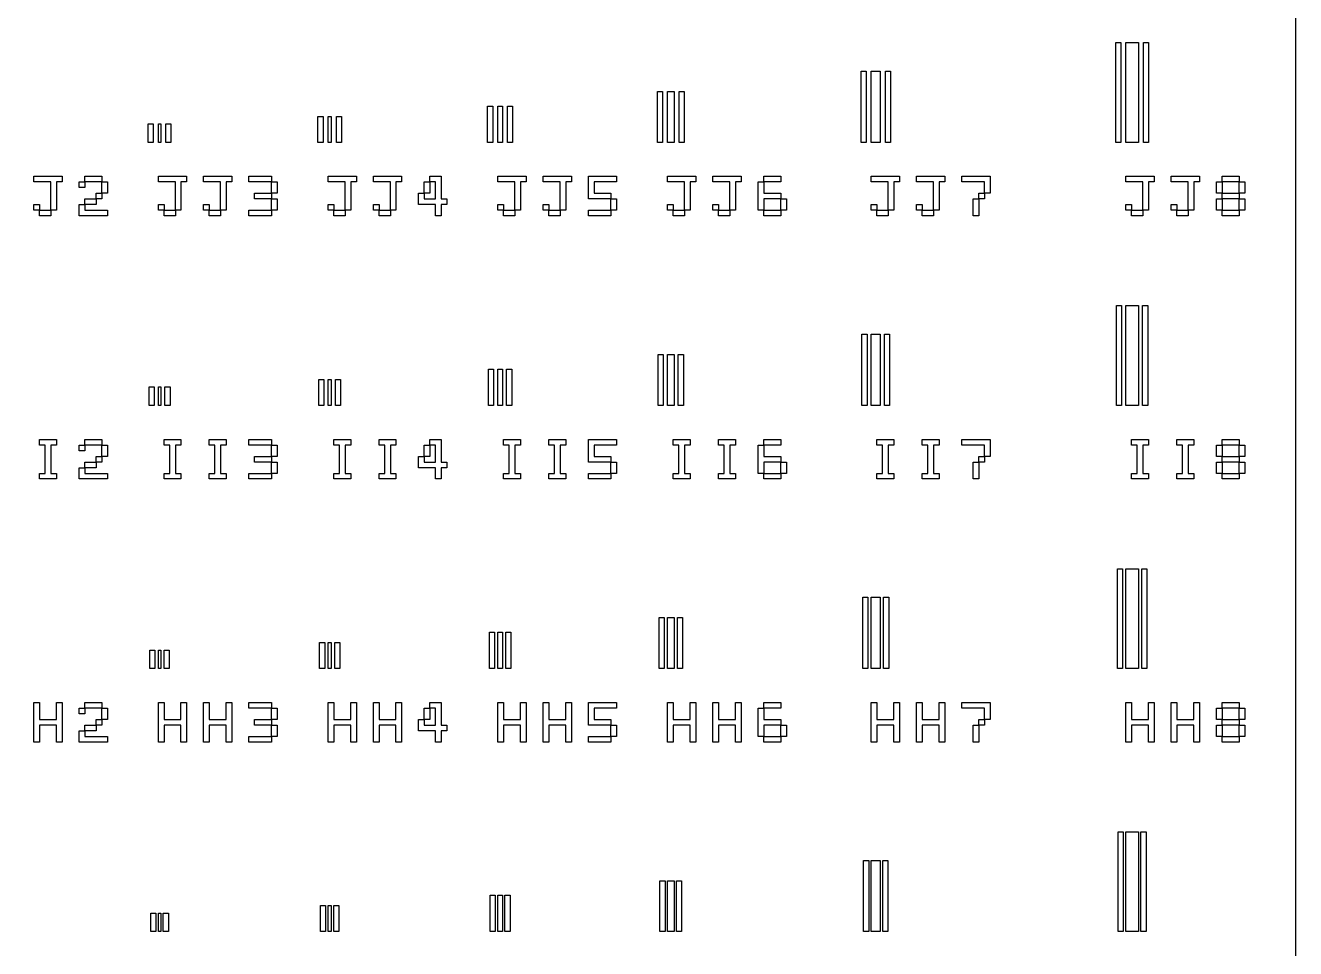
# Model space of a CAD drawing. Extents: x 0 to 3000, y 0 to 2000.
# Drawn here: x 2252 to 3000, y 990 to 1534 of the extents above; entities that cross this region are included whole.
import ezdxf

# ---------------------------------------------------------------- set-up
doc = ezdxf.new("R2010")
doc.units = 0
doc.layers.add('L0D0', color=2, linetype='CONTINUOUS')
doc.layers.add('L1D0', color=1, linetype='CONTINUOUS')

msp = doc.modelspace()

# ---------------------------------------------------------------- linework, layer by layer
at = {"layer": 'L0D0'}
msp.add_lwpolyline([(0, 0), (0, 2000), (3000, 2000), (3000, 0)], close=True, dxfattribs=at)
at = {"layer": 'L1D0'}
for points in [[(2894, 1465), (2894, 1523.8), (2897, 1523.8), (2897, 1465)], [(2900, 1465), (2900, 1523.8), (2907.4, 1523.8), (2907.4, 1465)], [(2910.4, 1465), (2910.4, 1523.8), (2913.4, 1523.8), (2913.4, 1465)], [(2744, 1465), (2744, 1507), (2747, 1507), (2747, 1465)], [(2750, 1465), (2750, 1507), (2755.3, 1507), (2755.3, 1465)], [(2758.3, 1465), (2758.3, 1507), (2761.3, 1507), (2761.3, 1465)], [(2624, 1465), (2624, 1495), (2627, 1495), (2627, 1465)], [(2630, 1465), (2630, 1495), (2633.8, 1495), (2633.8, 1465)], [(2636.8, 1465), (2636.8, 1495), (2639.8, 1495), (2639.8, 1465)], [(2524, 1465), (2524, 1486.4), (2527, 1486.4), (2527, 1465)], [(2530, 1465), (2530, 1486.4), (2532.7, 1486.4), (2532.7, 1465)], [(2535.7, 1465), (2535.7, 1486.4), (2538.7, 1486.4), (2538.7, 1465)], [(2324, 1465), (2324, 1475.9), (2327, 1475.9), (2327, 1465)], [(2330, 1465), (2330, 1475.9), (2331.4, 1475.9), (2331.4, 1465)], [(2334.4, 1465), (2334.4, 1475.9), (2337.4, 1475.9), (2337.4, 1465)], [(2424, 1465), (2424, 1480.3), (2427, 1480.3), (2427, 1465)], [(2430, 1465), (2430, 1480.3), (2431.9, 1480.3), (2431.9, 1465)], [(2434.9, 1465), (2434.9, 1480.3), (2437.9, 1480.3), (2437.9, 1465)], [(2266.667, 1425), (2266.667, 1428.333), (2266.667, 1431.667), (2266.667, 1435), (2266.667, 1438.333), (2266.667, 1441.667), (2263.333, 1441.667), (2260, 1441.667), (2256.667, 1441.667), (2256.667, 1445), (2260, 1445), (2263.333, 1445), (2266.667, 1445), (2270, 1445), (2273.333, 1445), (2273.333, 1441.667), (2270, 1441.667), (2270, 1438.333), (2270, 1435), (2270, 1431.667), (2270, 1428.333), (2270, 1425)], [(2286.667, 1441.667), (2286.667, 1445), (2290, 1445), (2293.333, 1445), (2296.667, 1445), (2296.667, 1441.667), (2293.333, 1441.667), (2290, 1441.667)], [(2340, 1425), (2340, 1428.333), (2340, 1431.667), (2340, 1435), (2340, 1438.333), (2340, 1441.667), (2336.667, 1441.667), (2333.333, 1441.667), (2330, 1441.667), (2330, 1445), (2333.333, 1445), (2336.667, 1445), (2340, 1445), (2343.333, 1445), (2346.667, 1445), (2346.667, 1441.667), (2343.333, 1441.667), (2343.333, 1438.333), (2343.333, 1435), (2343.333, 1431.667), (2343.333, 1428.333), (2343.333, 1425)], [(2366.667, 1425), (2366.667, 1428.333), (2366.667, 1431.667), (2366.667, 1435), (2366.667, 1438.333), (2366.667, 1441.667), (2363.333, 1441.667), (2360, 1441.667), (2356.667, 1441.667), (2356.667, 1445), (2360, 1445), (2363.333, 1445), (2366.667, 1445), (2370, 1445), (2373.333, 1445), (2373.333, 1441.667), (2370, 1441.667), (2370, 1438.333), (2370, 1435), (2370, 1431.667), (2370, 1428.333), (2370, 1425)], [(2383.333, 1441.667), (2383.333, 1445), (2386.667, 1445), (2390, 1445), (2393.333, 1445), (2396.667, 1445), (2396.667, 1441.667), (2393.333, 1441.667), (2390, 1441.667), (2386.667, 1441.667)], [(2440, 1425), (2440, 1428.333), (2440, 1431.667), (2440, 1435), (2440, 1438.333), (2440, 1441.667), (2436.667, 1441.667), (2433.333, 1441.667), (2430, 1441.667), (2430, 1445), (2433.333, 1445), (2436.667, 1445), (2440, 1445), (2443.333, 1445), (2446.667, 1445), (2446.667, 1441.667), (2443.333, 1441.667), (2443.333, 1438.333), (2443.333, 1435), (2443.333, 1431.667), (2443.333, 1428.333), (2443.333, 1425)], [(2466.667, 1425), (2466.667, 1428.333), (2466.667, 1431.667), (2466.667, 1435), (2466.667, 1438.333), (2466.667, 1441.667), (2463.333, 1441.667), (2460, 1441.667), (2456.667, 1441.667), (2456.667, 1445), (2460, 1445), (2463.333, 1445), (2466.667, 1445), (2470, 1445), (2473.333, 1445), (2473.333, 1441.667), (2470, 1441.667), (2470, 1438.333), (2470, 1435), (2470, 1431.667), (2470, 1428.333), (2470, 1425)], [(2493.333, 1421.667), (2493.333, 1425), (2493.333, 1428.333), (2490, 1428.333), (2486.667, 1428.333), (2483.333, 1428.333), (2483.333, 1431.667), (2483.333, 1435), (2486.667, 1435), (2486.667, 1431.667), (2490, 1431.667), (2493.333, 1431.667), (2493.333, 1435), (2493.333, 1438.333), (2493.333, 1441.667), (2490, 1441.667), (2490, 1445), (2493.333, 1445), (2496.667, 1445), (2496.667, 1441.667), (2496.667, 1438.333), (2496.667, 1435), (2496.667, 1431.667), (2500, 1431.667), (2500, 1428.333), (2496.667, 1428.333), (2496.667, 1425), (2496.667, 1421.667)], [(2540, 1425), (2540, 1428.333), (2540, 1431.667), (2540, 1435), (2540, 1438.333), (2540, 1441.667), (2536.667, 1441.667), (2533.333, 1441.667), (2530, 1441.667), (2530, 1445), (2533.333, 1445), (2536.667, 1445), (2540, 1445), (2543.333, 1445), (2546.667, 1445), (2546.667, 1441.667), (2543.333, 1441.667), (2543.333, 1438.333), (2543.333, 1435), (2543.333, 1431.667), (2543.333, 1428.333), (2543.333, 1425)], [(2566.667, 1425), (2566.667, 1428.333), (2566.667, 1431.667), (2566.667, 1435), (2566.667, 1438.333), (2566.667, 1441.667), (2563.333, 1441.667), (2560, 1441.667), (2556.667, 1441.667), (2556.667, 1445), (2560, 1445), (2563.333, 1445), (2566.667, 1445), (2570, 1445), (2573.333, 1445), (2573.333, 1441.667), (2570, 1441.667), (2570, 1438.333), (2570, 1435), (2570, 1431.667), (2570, 1428.333), (2570, 1425)], [(2583.333, 1431.667), (2583.333, 1435), (2583.333, 1438.333), (2583.333, 1441.667), (2583.333, 1445), (2586.667, 1445), (2590, 1445), (2593.333, 1445), (2596.667, 1445), (2600, 1445), (2600, 1441.667), (2596.667, 1441.667), (2593.333, 1441.667), (2590, 1441.667), (2586.667, 1441.667), (2586.667, 1438.333), (2586.667, 1435), (2590, 1435), (2593.333, 1435), (2596.667, 1435), (2596.667, 1431.667), (2593.333, 1431.667), (2590, 1431.667), (2586.667, 1431.667)], [(2640, 1425), (2640, 1428.333), (2640, 1431.667), (2640, 1435), (2640, 1438.333), (2640, 1441.667), (2636.667, 1441.667), (2633.333, 1441.667), (2630, 1441.667), (2630, 1445), (2633.333, 1445), (2636.667, 1445), (2640, 1445), (2643.333, 1445), (2646.667, 1445), (2646.667, 1441.667), (2643.333, 1441.667), (2643.333, 1438.333), (2643.333, 1435), (2643.333, 1431.667), (2643.333, 1428.333), (2643.333, 1425)], [(2666.667, 1425), (2666.667, 1428.333), (2666.667, 1431.667), (2666.667, 1435), (2666.667, 1438.333), (2666.667, 1441.667), (2663.333, 1441.667), (2660, 1441.667), (2656.667, 1441.667), (2656.667, 1445), (2660, 1445), (2663.333, 1445), (2666.667, 1445), (2670, 1445), (2673.333, 1445), (2673.333, 1441.667), (2670, 1441.667), (2670, 1438.333), (2670, 1435), (2670, 1431.667), (2670, 1428.333), (2670, 1425)], [(2686.667, 1441.667), (2686.667, 1445), (2690, 1445), (2693.333, 1445), (2696.667, 1445), (2696.667, 1441.667), (2693.333, 1441.667), (2690, 1441.667)], [(2760, 1425), (2760, 1428.333), (2760, 1431.667), (2760, 1435), (2760, 1438.333), (2760, 1441.667), (2756.667, 1441.667), (2753.333, 1441.667), (2750, 1441.667), (2750, 1445), (2753.333, 1445), (2756.667, 1445), (2760, 1445), (2763.333, 1445), (2766.667, 1445), (2766.667, 1441.667), (2763.333, 1441.667), (2763.333, 1438.333), (2763.333, 1435), (2763.333, 1431.667), (2763.333, 1428.333), (2763.333, 1425)], [(2786.667, 1425), (2786.667, 1428.333), (2786.667, 1431.667), (2786.667, 1435), (2786.667, 1438.333), (2786.667, 1441.667), (2783.333, 1441.667), (2780, 1441.667), (2776.667, 1441.667), (2776.667, 1445), (2780, 1445), (2783.333, 1445), (2786.667, 1445), (2790, 1445), (2793.333, 1445), (2793.333, 1441.667), (2790, 1441.667), (2790, 1438.333), (2790, 1435), (2790, 1431.667), (2790, 1428.333), (2790, 1425)], [(2816.667, 1435), (2816.667, 1438.333), (2816.667, 1441.667), (2813.333, 1441.667), (2810, 1441.667), (2806.667, 1441.667), (2803.333, 1441.667), (2803.333, 1445), (2806.667, 1445), (2810, 1445), (2813.333, 1445), (2816.667, 1445), (2820, 1445), (2820, 1441.667), (2820, 1438.333), (2820, 1435)], [(2910, 1425), (2910, 1428.333), (2910, 1431.667), (2910, 1435), (2910, 1438.333), (2910, 1441.667), (2906.667, 1441.667), (2903.333, 1441.667), (2900, 1441.667), (2900, 1445), (2903.333, 1445), (2906.667, 1445), (2910, 1445), (2913.333, 1445), (2916.667, 1445), (2916.667, 1441.667), (2913.333, 1441.667), (2913.333, 1438.333), (2913.333, 1435), (2913.333, 1431.667), (2913.333, 1428.333), (2913.333, 1425)], [(2936.667, 1425), (2936.667, 1428.333), (2936.667, 1431.667), (2936.667, 1435), (2936.667, 1438.333), (2936.667, 1441.667), (2933.333, 1441.667), (2930, 1441.667), (2926.667, 1441.667), (2926.667, 1445), (2930, 1445), (2933.333, 1445), (2936.667, 1445), (2940, 1445), (2943.333, 1445), (2943.333, 1441.667), (2940, 1441.667), (2940, 1438.333), (2940, 1435), (2940, 1431.667), (2940, 1428.333), (2940, 1425)], [(2956.667, 1441.667), (2956.667, 1445), (2960, 1445), (2963.333, 1445), (2966.667, 1445), (2966.667, 1441.667), (2963.333, 1441.667), (2960, 1441.667)], [(2283.333, 1438.333), (2283.333, 1441.667), (2286.667, 1441.667), (2286.667, 1438.333)], [(2296.667, 1435), (2296.667, 1438.333), (2296.667, 1441.667), (2300, 1441.667), (2300, 1438.333), (2300, 1435)], [(2396.667, 1435), (2396.667, 1438.333), (2396.667, 1441.667), (2400, 1441.667), (2400, 1438.333), (2400, 1435)], [(2486.667, 1435), (2486.667, 1438.333), (2486.667, 1441.667), (2490, 1441.667), (2490, 1438.333), (2490, 1435)], [(2683.333, 1425), (2683.333, 1428.333), (2683.333, 1431.667), (2683.333, 1435), (2683.333, 1438.333), (2683.333, 1441.667), (2686.667, 1441.667), (2686.667, 1438.333), (2686.667, 1435), (2690, 1435), (2693.333, 1435), (2696.667, 1435), (2696.667, 1431.667), (2693.333, 1431.667), (2690, 1431.667), (2686.667, 1431.667), (2686.667, 1428.333), (2686.667, 1425)], [(2953.333, 1435), (2953.333, 1438.333), (2953.333, 1441.667), (2956.667, 1441.667), (2956.667, 1438.333), (2956.667, 1435)], [(2966.667, 1435), (2966.667, 1438.333), (2966.667, 1441.667), (2970, 1441.667), (2970, 1438.333), (2970, 1435)], [(2286.667, 1428.333), (2286.667, 1431.667), (2290, 1431.667), (2293.333, 1431.667), (2293.333, 1428.333), (2290, 1428.333)], [(2293.333, 1431.667), (2293.333, 1435), (2296.667, 1435), (2296.667, 1431.667)], [(2386.667, 1431.667), (2386.667, 1435), (2390, 1435), (2393.333, 1435), (2396.667, 1435), (2396.667, 1431.667), (2393.333, 1431.667), (2390, 1431.667)], [(2396.667, 1425), (2396.667, 1428.333), (2396.667, 1431.667), (2400, 1431.667), (2400, 1428.333), (2400, 1425)], [(2596.667, 1425), (2596.667, 1428.333), (2596.667, 1431.667), (2600, 1431.667), (2600, 1428.333), (2600, 1425)], [(2696.667, 1425), (2696.667, 1428.333), (2696.667, 1431.667), (2700, 1431.667), (2700, 1428.333), (2700, 1425)], [(2810, 1421.667), (2810, 1425), (2810, 1428.333), (2810, 1431.667), (2813.333, 1431.667), (2813.333, 1428.333), (2813.333, 1425), (2813.333, 1421.667)], [(2813.333, 1431.667), (2813.333, 1435), (2816.667, 1435), (2816.667, 1431.667)], [(2953.333, 1425), (2953.333, 1428.333), (2953.333, 1431.667), (2956.667, 1431.667), (2956.667, 1428.333), (2956.667, 1425)], [(2956.667, 1431.667), (2956.667, 1435), (2960, 1435), (2963.333, 1435), (2966.667, 1435), (2966.667, 1431.667), (2963.333, 1431.667), (2960, 1431.667)], [(2966.667, 1425), (2966.667, 1428.333), (2966.667, 1431.667), (2970, 1431.667), (2970, 1428.333), (2970, 1425)], [(2256.667, 1425), (2256.667, 1428.333), (2260, 1428.333), (2260, 1425)], [(2260, 1421.667), (2260, 1425), (2263.333, 1425), (2266.667, 1425), (2266.667, 1421.667), (2263.333, 1421.667)], [(2283.333, 1421.667), (2283.333, 1425), (2283.333, 1428.333), (2286.667, 1428.333), (2286.667, 1425), (2290, 1425), (2293.333, 1425), (2296.667, 1425), (2300, 1425), (2300, 1421.667), (2296.667, 1421.667), (2293.333, 1421.667), (2290, 1421.667), (2286.667, 1421.667)], [(2330, 1425), (2330, 1428.333), (2333.333, 1428.333), (2333.333, 1425)], [(2333.333, 1421.667), (2333.333, 1425), (2336.667, 1425), (2340, 1425), (2340, 1421.667), (2336.667, 1421.667)], [(2356.667, 1425), (2356.667, 1428.333), (2360, 1428.333), (2360, 1425)], [(2360, 1421.667), (2360, 1425), (2363.333, 1425), (2366.667, 1425), (2366.667, 1421.667), (2363.333, 1421.667)], [(2383.333, 1421.667), (2383.333, 1425), (2386.667, 1425), (2390, 1425), (2393.333, 1425), (2396.667, 1425), (2396.667, 1421.667), (2393.333, 1421.667), (2390, 1421.667), (2386.667, 1421.667)], [(2430, 1425), (2430, 1428.333), (2433.333, 1428.333), (2433.333, 1425)], [(2433.333, 1421.667), (2433.333, 1425), (2436.667, 1425), (2440, 1425), (2440, 1421.667), (2436.667, 1421.667)], [(2456.667, 1425), (2456.667, 1428.333), (2460, 1428.333), (2460, 1425)], [(2460, 1421.667), (2460, 1425), (2463.333, 1425), (2466.667, 1425), (2466.667, 1421.667), (2463.333, 1421.667)], [(2530, 1425), (2530, 1428.333), (2533.333, 1428.333), (2533.333, 1425)], [(2533.333, 1421.667), (2533.333, 1425), (2536.667, 1425), (2540, 1425), (2540, 1421.667), (2536.667, 1421.667)], [(2556.667, 1425), (2556.667, 1428.333), (2560, 1428.333), (2560, 1425)], [(2560, 1421.667), (2560, 1425), (2563.333, 1425), (2566.667, 1425), (2566.667, 1421.667), (2563.333, 1421.667)], [(2583.333, 1421.667), (2583.333, 1425), (2586.667, 1425), (2590, 1425), (2593.333, 1425), (2596.667, 1425), (2596.667, 1421.667), (2593.333, 1421.667), (2590, 1421.667), (2586.667, 1421.667)], [(2630, 1425), (2630, 1428.333), (2633.333, 1428.333), (2633.333, 1425)], [(2633.333, 1421.667), (2633.333, 1425), (2636.667, 1425), (2640, 1425), (2640, 1421.667), (2636.667, 1421.667)], [(2656.667, 1425), (2656.667, 1428.333), (2660, 1428.333), (2660, 1425)], [(2660, 1421.667), (2660, 1425), (2663.333, 1425), (2666.667, 1425), (2666.667, 1421.667), (2663.333, 1421.667)], [(2686.667, 1421.667), (2686.667, 1425), (2690, 1425), (2693.333, 1425), (2696.667, 1425), (2696.667, 1421.667), (2693.333, 1421.667), (2690, 1421.667)], [(2750, 1425), (2750, 1428.333), (2753.333, 1428.333), (2753.333, 1425)], [(2753.333, 1421.667), (2753.333, 1425), (2756.667, 1425), (2760, 1425), (2760, 1421.667), (2756.667, 1421.667)], [(2776.667, 1425), (2776.667, 1428.333), (2780, 1428.333), (2780, 1425)], [(2780, 1421.667), (2780, 1425), (2783.333, 1425), (2786.667, 1425), (2786.667, 1421.667), (2783.333, 1421.667)], [(2900, 1425), (2900, 1428.333), (2903.333, 1428.333), (2903.333, 1425)], [(2903.333, 1421.667), (2903.333, 1425), (2906.667, 1425), (2910, 1425), (2910, 1421.667), (2906.667, 1421.667)], [(2926.667, 1425), (2926.667, 1428.333), (2930, 1428.333), (2930, 1425)], [(2930, 1421.667), (2930, 1425), (2933.333, 1425), (2936.667, 1425), (2936.667, 1421.667), (2933.333, 1421.667)], [(2956.667, 1421.667), (2956.667, 1425), (2960, 1425), (2963.333, 1425), (2966.667, 1425), (2966.667, 1421.667), (2963.333, 1421.667), (2960, 1421.667)], [(2894.5, 1310), (2894.5, 1368.8), (2897.5, 1368.8), (2897.5, 1310)], [(2900, 1310), (2900, 1368.8), (2907.4, 1368.8), (2907.4, 1310)], [(2909.9, 1310), (2909.9, 1368.8), (2912.9, 1368.8), (2912.9, 1310)], [(2744.5, 1310), (2744.5, 1352), (2747.5, 1352), (2747.5, 1310)], [(2750, 1310), (2750, 1352), (2755.3, 1352), (2755.3, 1310)], [(2757.8, 1310), (2757.8, 1352), (2760.8, 1352), (2760.8, 1310)], [(2624.5, 1310), (2624.5, 1340), (2627.5, 1340), (2627.5, 1310)], [(2630, 1310), (2630, 1340), (2633.8, 1340), (2633.8, 1310)], [(2636.3, 1310), (2636.3, 1340), (2639.3, 1340), (2639.3, 1310)], [(2424.5, 1310), (2424.5, 1325.3), (2427.5, 1325.3), (2427.5, 1310)], [(2430, 1310), (2430, 1325.3), (2431.9, 1325.3), (2431.9, 1310)], [(2434.4, 1310), (2434.4, 1325.3), (2437.4, 1325.3), (2437.4, 1310)], [(2524.5, 1310), (2524.5, 1331.4), (2527.5, 1331.4), (2527.5, 1310)], [(2530, 1310), (2530, 1331.4), (2532.7, 1331.4), (2532.7, 1310)], [(2535.2, 1310), (2535.2, 1331.4), (2538.2, 1331.4), (2538.2, 1310)], [(2324.5, 1310), (2324.5, 1320.9), (2327.5, 1320.9), (2327.5, 1310)], [(2330, 1310), (2330, 1320.9), (2331.4, 1320.9), (2331.4, 1310)], [(2333.9, 1310), (2333.9, 1320.9), (2336.9, 1320.9), (2336.9, 1310)], [(2260, 1266.667), (2260, 1270), (2263.333, 1270), (2263.333, 1273.333), (2263.333, 1276.667), (2263.333, 1280), (2263.333, 1283.333), (2263.333, 1286.667), (2260, 1286.667), (2260, 1290), (2263.333, 1290), (2266.667, 1290), (2270, 1290), (2270, 1286.667), (2266.667, 1286.667), (2266.667, 1283.333), (2266.667, 1280), (2266.667, 1276.667), (2266.667, 1273.333), (2266.667, 1270), (2270, 1270), (2270, 1266.667), (2266.667, 1266.667), (2263.333, 1266.667)], [(2286.667, 1286.667), (2286.667, 1290), (2290, 1290), (2293.333, 1290), (2296.667, 1290), (2296.667, 1286.667), (2293.333, 1286.667), (2290, 1286.667)], [(2333.333, 1266.667), (2333.333, 1270), (2336.667, 1270), (2336.667, 1273.333), (2336.667, 1276.667), (2336.667, 1280), (2336.667, 1283.333), (2336.667, 1286.667), (2333.333, 1286.667), (2333.333, 1290), (2336.667, 1290), (2340, 1290), (2343.333, 1290), (2343.333, 1286.667), (2340, 1286.667), (2340, 1283.333), (2340, 1280), (2340, 1276.667), (2340, 1273.333), (2340, 1270), (2343.333, 1270), (2343.333, 1266.667), (2340, 1266.667), (2336.667, 1266.667)], [(2360, 1266.667), (2360, 1270), (2363.333, 1270), (2363.333, 1273.333), (2363.333, 1276.667), (2363.333, 1280), (2363.333, 1283.333), (2363.333, 1286.667), (2360, 1286.667), (2360, 1290), (2363.333, 1290), (2366.667, 1290), (2370, 1290), (2370, 1286.667), (2366.667, 1286.667), (2366.667, 1283.333), (2366.667, 1280), (2366.667, 1276.667), (2366.667, 1273.333), (2366.667, 1270), (2370, 1270), (2370, 1266.667), (2366.667, 1266.667), (2363.333, 1266.667)], [(2383.333, 1286.667), (2383.333, 1290), (2386.667, 1290), (2390, 1290), (2393.333, 1290), (2396.667, 1290), (2396.667, 1286.667), (2393.333, 1286.667), (2390, 1286.667), (2386.667, 1286.667)], [(2433.333, 1266.667), (2433.333, 1270), (2436.667, 1270), (2436.667, 1273.333), (2436.667, 1276.667), (2436.667, 1280), (2436.667, 1283.333), (2436.667, 1286.667), (2433.333, 1286.667), (2433.333, 1290), (2436.667, 1290), (2440, 1290), (2443.333, 1290), (2443.333, 1286.667), (2440, 1286.667), (2440, 1283.333), (2440, 1280), (2440, 1276.667), (2440, 1273.333), (2440, 1270), (2443.333, 1270), (2443.333, 1266.667), (2440, 1266.667), (2436.667, 1266.667)], [(2460, 1266.667), (2460, 1270), (2463.333, 1270), (2463.333, 1273.333), (2463.333, 1276.667), (2463.333, 1280), (2463.333, 1283.333), (2463.333, 1286.667), (2460, 1286.667), (2460, 1290), (2463.333, 1290), (2466.667, 1290), (2470, 1290), (2470, 1286.667), (2466.667, 1286.667), (2466.667, 1283.333), (2466.667, 1280), (2466.667, 1276.667), (2466.667, 1273.333), (2466.667, 1270), (2470, 1270), (2470, 1266.667), (2466.667, 1266.667), (2463.333, 1266.667)], [(2493.333, 1266.667), (2493.333, 1270), (2493.333, 1273.333), (2490, 1273.333), (2486.667, 1273.333), (2483.333, 1273.333), (2483.333, 1276.667), (2483.333, 1280), (2486.667, 1280), (2486.667, 1276.667), (2490, 1276.667), (2493.333, 1276.667), (2493.333, 1280), (2493.333, 1283.333), (2493.333, 1286.667), (2490, 1286.667), (2490, 1290), (2493.333, 1290), (2496.667, 1290), (2496.667, 1286.667), (2496.667, 1283.333), (2496.667, 1280), (2496.667, 1276.667), (2500, 1276.667), (2500, 1273.333), (2496.667, 1273.333), (2496.667, 1270), (2496.667, 1266.667)], [(2533.333, 1266.667), (2533.333, 1270), (2536.667, 1270), (2536.667, 1273.333), (2536.667, 1276.667), (2536.667, 1280), (2536.667, 1283.333), (2536.667, 1286.667), (2533.333, 1286.667), (2533.333, 1290), (2536.667, 1290), (2540, 1290), (2543.333, 1290), (2543.333, 1286.667), (2540, 1286.667), (2540, 1283.333), (2540, 1280), (2540, 1276.667), (2540, 1273.333), (2540, 1270), (2543.333, 1270), (2543.333, 1266.667), (2540, 1266.667), (2536.667, 1266.667)], [(2560, 1266.667), (2560, 1270), (2563.333, 1270), (2563.333, 1273.333), (2563.333, 1276.667), (2563.333, 1280), (2563.333, 1283.333), (2563.333, 1286.667), (2560, 1286.667), (2560, 1290), (2563.333, 1290), (2566.667, 1290), (2570, 1290), (2570, 1286.667), (2566.667, 1286.667), (2566.667, 1283.333), (2566.667, 1280), (2566.667, 1276.667), (2566.667, 1273.333), (2566.667, 1270), (2570, 1270), (2570, 1266.667), (2566.667, 1266.667), (2563.333, 1266.667)], [(2583.333, 1276.667), (2583.333, 1280), (2583.333, 1283.333), (2583.333, 1286.667), (2583.333, 1290), (2586.667, 1290), (2590, 1290), (2593.333, 1290), (2596.667, 1290), (2600, 1290), (2600, 1286.667), (2596.667, 1286.667), (2593.333, 1286.667), (2590, 1286.667), (2586.667, 1286.667), (2586.667, 1283.333), (2586.667, 1280), (2590, 1280), (2593.333, 1280), (2596.667, 1280), (2596.667, 1276.667), (2593.333, 1276.667), (2590, 1276.667), (2586.667, 1276.667)], [(2633.333, 1266.667), (2633.333, 1270), (2636.667, 1270), (2636.667, 1273.333), (2636.667, 1276.667), (2636.667, 1280), (2636.667, 1283.333), (2636.667, 1286.667), (2633.333, 1286.667), (2633.333, 1290), (2636.667, 1290), (2640, 1290), (2643.333, 1290), (2643.333, 1286.667), (2640, 1286.667), (2640, 1283.333), (2640, 1280), (2640, 1276.667), (2640, 1273.333), (2640, 1270), (2643.333, 1270), (2643.333, 1266.667), (2640, 1266.667), (2636.667, 1266.667)], [(2660, 1266.667), (2660, 1270), (2663.333, 1270), (2663.333, 1273.333), (2663.333, 1276.667), (2663.333, 1280), (2663.333, 1283.333), (2663.333, 1286.667), (2660, 1286.667), (2660, 1290), (2663.333, 1290), (2666.667, 1290), (2670, 1290), (2670, 1286.667), (2666.667, 1286.667), (2666.667, 1283.333), (2666.667, 1280), (2666.667, 1276.667), (2666.667, 1273.333), (2666.667, 1270), (2670, 1270), (2670, 1266.667), (2666.667, 1266.667), (2663.333, 1266.667)], [(2686.667, 1286.667), (2686.667, 1290), (2690, 1290), (2693.333, 1290), (2696.667, 1290), (2696.667, 1286.667), (2693.333, 1286.667), (2690, 1286.667)], [(2753.333, 1266.667), (2753.333, 1270), (2756.667, 1270), (2756.667, 1273.333), (2756.667, 1276.667), (2756.667, 1280), (2756.667, 1283.333), (2756.667, 1286.667), (2753.333, 1286.667), (2753.333, 1290), (2756.667, 1290), (2760, 1290), (2763.333, 1290), (2763.333, 1286.667), (2760, 1286.667), (2760, 1283.333), (2760, 1280), (2760, 1276.667), (2760, 1273.333), (2760, 1270), (2763.333, 1270), (2763.333, 1266.667), (2760, 1266.667), (2756.667, 1266.667)], [(2780, 1266.667), (2780, 1270), (2783.333, 1270), (2783.333, 1273.333), (2783.333, 1276.667), (2783.333, 1280), (2783.333, 1283.333), (2783.333, 1286.667), (2780, 1286.667), (2780, 1290), (2783.333, 1290), (2786.667, 1290), (2790, 1290), (2790, 1286.667), (2786.667, 1286.667), (2786.667, 1283.333), (2786.667, 1280), (2786.667, 1276.667), (2786.667, 1273.333), (2786.667, 1270), (2790, 1270), (2790, 1266.667), (2786.667, 1266.667), (2783.333, 1266.667)], [(2816.667, 1280), (2816.667, 1283.333), (2816.667, 1286.667), (2813.333, 1286.667), (2810, 1286.667), (2806.667, 1286.667), (2803.333, 1286.667), (2803.333, 1290), (2806.667, 1290), (2810, 1290), (2813.333, 1290), (2816.667, 1290), (2820, 1290), (2820, 1286.667), (2820, 1283.333), (2820, 1280)], [(2903.333, 1266.667), (2903.333, 1270), (2906.667, 1270), (2906.667, 1273.333), (2906.667, 1276.667), (2906.667, 1280), (2906.667, 1283.333), (2906.667, 1286.667), (2903.333, 1286.667), (2903.333, 1290), (2906.667, 1290), (2910, 1290), (2913.333, 1290), (2913.333, 1286.667), (2910, 1286.667), (2910, 1283.333), (2910, 1280), (2910, 1276.667), (2910, 1273.333), (2910, 1270), (2913.333, 1270), (2913.333, 1266.667), (2910, 1266.667), (2906.667, 1266.667)], [(2930, 1266.667), (2930, 1270), (2933.333, 1270), (2933.333, 1273.333), (2933.333, 1276.667), (2933.333, 1280), (2933.333, 1283.333), (2933.333, 1286.667), (2930, 1286.667), (2930, 1290), (2933.333, 1290), (2936.667, 1290), (2940, 1290), (2940, 1286.667), (2936.667, 1286.667), (2936.667, 1283.333), (2936.667, 1280), (2936.667, 1276.667), (2936.667, 1273.333), (2936.667, 1270), (2940, 1270), (2940, 1266.667), (2936.667, 1266.667), (2933.333, 1266.667)], [(2956.667, 1286.667), (2956.667, 1290), (2960, 1290), (2963.333, 1290), (2966.667, 1290), (2966.667, 1286.667), (2963.333, 1286.667), (2960, 1286.667)], [(2283.333, 1283.333), (2283.333, 1286.667), (2286.667, 1286.667), (2286.667, 1283.333)], [(2293.333, 1276.667), (2293.333, 1280), (2296.667, 1280), (2296.667, 1276.667)], [(2296.667, 1280), (2296.667, 1283.333), (2296.667, 1286.667), (2300, 1286.667), (2300, 1283.333), (2300, 1280)], [(2386.667, 1276.667), (2386.667, 1280), (2390, 1280), (2393.333, 1280), (2396.667, 1280), (2396.667, 1276.667), (2393.333, 1276.667), (2390, 1276.667)], [(2396.667, 1280), (2396.667, 1283.333), (2396.667, 1286.667), (2400, 1286.667), (2400, 1283.333), (2400, 1280)], [(2486.667, 1280), (2486.667, 1283.333), (2486.667, 1286.667), (2490, 1286.667), (2490, 1283.333), (2490, 1280)], [(2683.333, 1270), (2683.333, 1273.333), (2683.333, 1276.667), (2683.333, 1280), (2683.333, 1283.333), (2683.333, 1286.667), (2686.667, 1286.667), (2686.667, 1283.333), (2686.667, 1280), (2690, 1280), (2693.333, 1280), (2696.667, 1280), (2696.667, 1276.667), (2693.333, 1276.667), (2690, 1276.667), (2686.667, 1276.667), (2686.667, 1273.333), (2686.667, 1270)], [(2813.333, 1276.667), (2813.333, 1280), (2816.667, 1280), (2816.667, 1276.667)], [(2953.333, 1280), (2953.333, 1283.333), (2953.333, 1286.667), (2956.667, 1286.667), (2956.667, 1283.333), (2956.667, 1280)], [(2956.667, 1276.667), (2956.667, 1280), (2960, 1280), (2963.333, 1280), (2966.667, 1280), (2966.667, 1276.667), (2963.333, 1276.667), (2960, 1276.667)], [(2966.667, 1280), (2966.667, 1283.333), (2966.667, 1286.667), (2970, 1286.667), (2970, 1283.333), (2970, 1280)], [(2283.333, 1266.667), (2283.333, 1270), (2283.333, 1273.333), (2286.667, 1273.333), (2286.667, 1270), (2290, 1270), (2293.333, 1270), (2296.667, 1270), (2300, 1270), (2300, 1266.667), (2296.667, 1266.667), (2293.333, 1266.667), (2290, 1266.667), (2286.667, 1266.667)], [(2286.667, 1273.333), (2286.667, 1276.667), (2290, 1276.667), (2293.333, 1276.667), (2293.333, 1273.333), (2290, 1273.333)], [(2396.667, 1270), (2396.667, 1273.333), (2396.667, 1276.667), (2400, 1276.667), (2400, 1273.333), (2400, 1270)], [(2596.667, 1270), (2596.667, 1273.333), (2596.667, 1276.667), (2600, 1276.667), (2600, 1273.333), (2600, 1270)], [(2696.667, 1270), (2696.667, 1273.333), (2696.667, 1276.667), (2700, 1276.667), (2700, 1273.333), (2700, 1270)], [(2810, 1266.667), (2810, 1270), (2810, 1273.333), (2810, 1276.667), (2813.333, 1276.667), (2813.333, 1273.333), (2813.333, 1270), (2813.333, 1266.667)], [(2953.333, 1270), (2953.333, 1273.333), (2953.333, 1276.667), (2956.667, 1276.667), (2956.667, 1273.333), (2956.667, 1270)], [(2966.667, 1270), (2966.667, 1273.333), (2966.667, 1276.667), (2970, 1276.667), (2970, 1273.333), (2970, 1270)], [(2383.333, 1266.667), (2383.333, 1270), (2386.667, 1270), (2390, 1270), (2393.333, 1270), (2396.667, 1270), (2396.667, 1266.667), (2393.333, 1266.667), (2390, 1266.667), (2386.667, 1266.667)], [(2583.333, 1266.667), (2583.333, 1270), (2586.667, 1270), (2590, 1270), (2593.333, 1270), (2596.667, 1270), (2596.667, 1266.667), (2593.333, 1266.667), (2590, 1266.667), (2586.667, 1266.667)], [(2686.667, 1266.667), (2686.667, 1270), (2690, 1270), (2693.333, 1270), (2696.667, 1270), (2696.667, 1266.667), (2693.333, 1266.667), (2690, 1266.667)], [(2956.667, 1266.667), (2956.667, 1270), (2960, 1270), (2963.333, 1270), (2966.667, 1270), (2966.667, 1266.667), (2963.333, 1266.667), (2960, 1266.667)], [(2895, 1155), (2895, 1213.8), (2898, 1213.8), (2898, 1155)], [(2900, 1155), (2900, 1213.8), (2907.4, 1213.8), (2907.4, 1155)], [(2909.4, 1155), (2909.4, 1213.8), (2912.4, 1213.8), (2912.4, 1155)], [(2745, 1155), (2745, 1197), (2748, 1197), (2748, 1155)], [(2750, 1155), (2750, 1197), (2755.3, 1197), (2755.3, 1155)], [(2757.3, 1155), (2757.3, 1197), (2760.3, 1197), (2760.3, 1155)], [(2625, 1155), (2625, 1185), (2628, 1185), (2628, 1155)], [(2630, 1155), (2630, 1185), (2633.8, 1185), (2633.8, 1155)], [(2635.8, 1155), (2635.8, 1185), (2638.8, 1185), (2638.8, 1155)], [(2525, 1155), (2525, 1176.4), (2528, 1176.4), (2528, 1155)], [(2530, 1155), (2530, 1176.4), (2532.7, 1176.4), (2532.7, 1155)], [(2534.7, 1155), (2534.7, 1176.4), (2537.7, 1176.4), (2537.7, 1155)], [(2425, 1155), (2425, 1170.3), (2428, 1170.3), (2428, 1155)], [(2430, 1155), (2430, 1170.3), (2431.9, 1170.3), (2431.9, 1155)], [(2433.9, 1155), (2433.9, 1170.3), (2436.9, 1170.3), (2436.9, 1155)], [(2325, 1155), (2325, 1165.9), (2328, 1165.9), (2328, 1155)], [(2330, 1155), (2330, 1165.9), (2331.4, 1165.9), (2331.4, 1155)], [(2333.4, 1155), (2333.4, 1165.9), (2336.4, 1165.9), (2336.4, 1155)], [(2256.667, 1111.667), (2256.667, 1115), (2256.667, 1118.333), (2256.667, 1121.667), (2256.667, 1125), (2256.667, 1128.333), (2256.667, 1131.667), (2256.667, 1135), (2260, 1135), (2260, 1131.667), (2260, 1128.333), (2260, 1125), (2263.333, 1125), (2266.667, 1125), (2270, 1125), (2270, 1128.333), (2270, 1131.667), (2270, 1135), (2273.333, 1135), (2273.333, 1131.667), (2273.333, 1128.333), (2273.333, 1125), (2273.333, 1121.667), (2273.333, 1118.333), (2273.333, 1115), (2273.333, 1111.667), (2270, 1111.667), (2270, 1115), (2270, 1118.333), (2270, 1121.667), (2266.667, 1121.667), (2263.333, 1121.667), (2260, 1121.667), (2260, 1118.333), (2260, 1115), (2260, 1111.667)], [(2283.333, 1128.333), (2283.333, 1131.667), (2286.667, 1131.667), (2286.667, 1128.333)], [(2286.667, 1131.667), (2286.667, 1135), (2290, 1135), (2293.333, 1135), (2296.667, 1135), (2296.667, 1131.667), (2293.333, 1131.667), (2290, 1131.667)], [(2296.667, 1125), (2296.667, 1128.333), (2296.667, 1131.667), (2300, 1131.667), (2300, 1128.333), (2300, 1125)], [(2330, 1111.667), (2330, 1115), (2330, 1118.333), (2330, 1121.667), (2330, 1125), (2330, 1128.333), (2330, 1131.667), (2330, 1135), (2333.333, 1135), (2333.333, 1131.667), (2333.333, 1128.333), (2333.333, 1125), (2336.667, 1125), (2340, 1125), (2343.333, 1125), (2343.333, 1128.333), (2343.333, 1131.667), (2343.333, 1135), (2346.667, 1135), (2346.667, 1131.667), (2346.667, 1128.333), (2346.667, 1125), (2346.667, 1121.667), (2346.667, 1118.333), (2346.667, 1115), (2346.667, 1111.667), (2343.333, 1111.667), (2343.333, 1115), (2343.333, 1118.333), (2343.333, 1121.667), (2340, 1121.667), (2336.667, 1121.667), (2333.333, 1121.667), (2333.333, 1118.333), (2333.333, 1115), (2333.333, 1111.667)], [(2356.667, 1111.667), (2356.667, 1115), (2356.667, 1118.333), (2356.667, 1121.667), (2356.667, 1125), (2356.667, 1128.333), (2356.667, 1131.667), (2356.667, 1135), (2360, 1135), (2360, 1131.667), (2360, 1128.333), (2360, 1125), (2363.333, 1125), (2366.667, 1125), (2370, 1125), (2370, 1128.333), (2370, 1131.667), (2370, 1135), (2373.333, 1135), (2373.333, 1131.667), (2373.333, 1128.333), (2373.333, 1125), (2373.333, 1121.667), (2373.333, 1118.333), (2373.333, 1115), (2373.333, 1111.667), (2370, 1111.667), (2370, 1115), (2370, 1118.333), (2370, 1121.667), (2366.667, 1121.667), (2363.333, 1121.667), (2360, 1121.667), (2360, 1118.333), (2360, 1115), (2360, 1111.667)], [(2383.333, 1131.667), (2383.333, 1135), (2386.667, 1135), (2390, 1135), (2393.333, 1135), (2396.667, 1135), (2396.667, 1131.667), (2393.333, 1131.667), (2390, 1131.667), (2386.667, 1131.667)], [(2396.667, 1125), (2396.667, 1128.333), (2396.667, 1131.667), (2400, 1131.667), (2400, 1128.333), (2400, 1125)], [(2430, 1111.667), (2430, 1115), (2430, 1118.333), (2430, 1121.667), (2430, 1125), (2430, 1128.333), (2430, 1131.667), (2430, 1135), (2433.333, 1135), (2433.333, 1131.667), (2433.333, 1128.333), (2433.333, 1125), (2436.667, 1125), (2440, 1125), (2443.333, 1125), (2443.333, 1128.333), (2443.333, 1131.667), (2443.333, 1135), (2446.667, 1135), (2446.667, 1131.667), (2446.667, 1128.333), (2446.667, 1125), (2446.667, 1121.667), (2446.667, 1118.333), (2446.667, 1115), (2446.667, 1111.667), (2443.333, 1111.667), (2443.333, 1115), (2443.333, 1118.333), (2443.333, 1121.667), (2440, 1121.667), (2436.667, 1121.667), (2433.333, 1121.667), (2433.333, 1118.333), (2433.333, 1115), (2433.333, 1111.667)], [(2456.667, 1111.667), (2456.667, 1115), (2456.667, 1118.333), (2456.667, 1121.667), (2456.667, 1125), (2456.667, 1128.333), (2456.667, 1131.667), (2456.667, 1135), (2460, 1135), (2460, 1131.667), (2460, 1128.333), (2460, 1125), (2463.333, 1125), (2466.667, 1125), (2470, 1125), (2470, 1128.333), (2470, 1131.667), (2470, 1135), (2473.333, 1135), (2473.333, 1131.667), (2473.333, 1128.333), (2473.333, 1125), (2473.333, 1121.667), (2473.333, 1118.333), (2473.333, 1115), (2473.333, 1111.667), (2470, 1111.667), (2470, 1115), (2470, 1118.333), (2470, 1121.667), (2466.667, 1121.667), (2463.333, 1121.667), (2460, 1121.667), (2460, 1118.333), (2460, 1115), (2460, 1111.667)], [(2493.333, 1111.667), (2493.333, 1115), (2493.333, 1118.333), (2490, 1118.333), (2486.667, 1118.333), (2483.333, 1118.333), (2483.333, 1121.667), (2483.333, 1125), (2486.667, 1125), (2486.667, 1121.667), (2490, 1121.667), (2493.333, 1121.667), (2493.333, 1125), (2493.333, 1128.333), (2493.333, 1131.667), (2490, 1131.667), (2490, 1135), (2493.333, 1135), (2496.667, 1135), (2496.667, 1131.667), (2496.667, 1128.333), (2496.667, 1125), (2496.667, 1121.667), (2500, 1121.667), (2500, 1118.333), (2496.667, 1118.333), (2496.667, 1115), (2496.667, 1111.667)], [(2486.667, 1125), (2486.667, 1128.333), (2486.667, 1131.667), (2490, 1131.667), (2490, 1128.333), (2490, 1125)], [(2530, 1111.667), (2530, 1115), (2530, 1118.333), (2530, 1121.667), (2530, 1125), (2530, 1128.333), (2530, 1131.667), (2530, 1135), (2533.333, 1135), (2533.333, 1131.667), (2533.333, 1128.333), (2533.333, 1125), (2536.667, 1125), (2540, 1125), (2543.333, 1125), (2543.333, 1128.333), (2543.333, 1131.667), (2543.333, 1135), (2546.667, 1135), (2546.667, 1131.667), (2546.667, 1128.333), (2546.667, 1125), (2546.667, 1121.667), (2546.667, 1118.333), (2546.667, 1115), (2546.667, 1111.667), (2543.333, 1111.667), (2543.333, 1115), (2543.333, 1118.333), (2543.333, 1121.667), (2540, 1121.667), (2536.667, 1121.667), (2533.333, 1121.667), (2533.333, 1118.333), (2533.333, 1115), (2533.333, 1111.667)], [(2556.667, 1111.667), (2556.667, 1115), (2556.667, 1118.333), (2556.667, 1121.667), (2556.667, 1125), (2556.667, 1128.333), (2556.667, 1131.667), (2556.667, 1135), (2560, 1135), (2560, 1131.667), (2560, 1128.333), (2560, 1125), (2563.333, 1125), (2566.667, 1125), (2570, 1125), (2570, 1128.333), (2570, 1131.667), (2570, 1135), (2573.333, 1135), (2573.333, 1131.667), (2573.333, 1128.333), (2573.333, 1125), (2573.333, 1121.667), (2573.333, 1118.333), (2573.333, 1115), (2573.333, 1111.667), (2570, 1111.667), (2570, 1115), (2570, 1118.333), (2570, 1121.667), (2566.667, 1121.667), (2563.333, 1121.667), (2560, 1121.667), (2560, 1118.333), (2560, 1115), (2560, 1111.667)], [(2583.333, 1121.667), (2583.333, 1125), (2583.333, 1128.333), (2583.333, 1131.667), (2583.333, 1135), (2586.667, 1135), (2590, 1135), (2593.333, 1135), (2596.667, 1135), (2600, 1135), (2600, 1131.667), (2596.667, 1131.667), (2593.333, 1131.667), (2590, 1131.667), (2586.667, 1131.667), (2586.667, 1128.333), (2586.667, 1125), (2590, 1125), (2593.333, 1125), (2596.667, 1125), (2596.667, 1121.667), (2593.333, 1121.667), (2590, 1121.667), (2586.667, 1121.667)], [(2630, 1111.667), (2630, 1115), (2630, 1118.333), (2630, 1121.667), (2630, 1125), (2630, 1128.333), (2630, 1131.667), (2630, 1135), (2633.333, 1135), (2633.333, 1131.667), (2633.333, 1128.333), (2633.333, 1125), (2636.667, 1125), (2640, 1125), (2643.333, 1125), (2643.333, 1128.333), (2643.333, 1131.667), (2643.333, 1135), (2646.667, 1135), (2646.667, 1131.667), (2646.667, 1128.333), (2646.667, 1125), (2646.667, 1121.667), (2646.667, 1118.333), (2646.667, 1115), (2646.667, 1111.667), (2643.333, 1111.667), (2643.333, 1115), (2643.333, 1118.333), (2643.333, 1121.667), (2640, 1121.667), (2636.667, 1121.667), (2633.333, 1121.667), (2633.333, 1118.333), (2633.333, 1115), (2633.333, 1111.667)], [(2656.667, 1111.667), (2656.667, 1115), (2656.667, 1118.333), (2656.667, 1121.667), (2656.667, 1125), (2656.667, 1128.333), (2656.667, 1131.667), (2656.667, 1135), (2660, 1135), (2660, 1131.667), (2660, 1128.333), (2660, 1125), (2663.333, 1125), (2666.667, 1125), (2670, 1125), (2670, 1128.333), (2670, 1131.667), (2670, 1135), (2673.333, 1135), (2673.333, 1131.667), (2673.333, 1128.333), (2673.333, 1125), (2673.333, 1121.667), (2673.333, 1118.333), (2673.333, 1115), (2673.333, 1111.667), (2670, 1111.667), (2670, 1115), (2670, 1118.333), (2670, 1121.667), (2666.667, 1121.667), (2663.333, 1121.667), (2660, 1121.667), (2660, 1118.333), (2660, 1115), (2660, 1111.667)], [(2683.333, 1115), (2683.333, 1118.333), (2683.333, 1121.667), (2683.333, 1125), (2683.333, 1128.333), (2683.333, 1131.667), (2686.667, 1131.667), (2686.667, 1128.333), (2686.667, 1125), (2690, 1125), (2693.333, 1125), (2696.667, 1125), (2696.667, 1121.667), (2693.333, 1121.667), (2690, 1121.667), (2686.667, 1121.667), (2686.667, 1118.333), (2686.667, 1115)], [(2686.667, 1131.667), (2686.667, 1135), (2690, 1135), (2693.333, 1135), (2696.667, 1135), (2696.667, 1131.667), (2693.333, 1131.667), (2690, 1131.667)], [(2750, 1111.667), (2750, 1115), (2750, 1118.333), (2750, 1121.667), (2750, 1125), (2750, 1128.333), (2750, 1131.667), (2750, 1135), (2753.333, 1135), (2753.333, 1131.667), (2753.333, 1128.333), (2753.333, 1125), (2756.667, 1125), (2760, 1125), (2763.333, 1125), (2763.333, 1128.333), (2763.333, 1131.667), (2763.333, 1135), (2766.667, 1135), (2766.667, 1131.667), (2766.667, 1128.333), (2766.667, 1125), (2766.667, 1121.667), (2766.667, 1118.333), (2766.667, 1115), (2766.667, 1111.667), (2763.333, 1111.667), (2763.333, 1115), (2763.333, 1118.333), (2763.333, 1121.667), (2760, 1121.667), (2756.667, 1121.667), (2753.333, 1121.667), (2753.333, 1118.333), (2753.333, 1115), (2753.333, 1111.667)], [(2776.667, 1111.667), (2776.667, 1115), (2776.667, 1118.333), (2776.667, 1121.667), (2776.667, 1125), (2776.667, 1128.333), (2776.667, 1131.667), (2776.667, 1135), (2780, 1135), (2780, 1131.667), (2780, 1128.333), (2780, 1125), (2783.333, 1125), (2786.667, 1125), (2790, 1125), (2790, 1128.333), (2790, 1131.667), (2790, 1135), (2793.333, 1135), (2793.333, 1131.667), (2793.333, 1128.333), (2793.333, 1125), (2793.333, 1121.667), (2793.333, 1118.333), (2793.333, 1115), (2793.333, 1111.667), (2790, 1111.667), (2790, 1115), (2790, 1118.333), (2790, 1121.667), (2786.667, 1121.667), (2783.333, 1121.667), (2780, 1121.667), (2780, 1118.333), (2780, 1115), (2780, 1111.667)], [(2816.667, 1125), (2816.667, 1128.333), (2816.667, 1131.667), (2813.333, 1131.667), (2810, 1131.667), (2806.667, 1131.667), (2803.333, 1131.667), (2803.333, 1135), (2806.667, 1135), (2810, 1135), (2813.333, 1135), (2816.667, 1135), (2820, 1135), (2820, 1131.667), (2820, 1128.333), (2820, 1125)], [(2900, 1111.667), (2900, 1115), (2900, 1118.333), (2900, 1121.667), (2900, 1125), (2900, 1128.333), (2900, 1131.667), (2900, 1135), (2903.333, 1135), (2903.333, 1131.667), (2903.333, 1128.333), (2903.333, 1125), (2906.667, 1125), (2910, 1125), (2913.333, 1125), (2913.333, 1128.333), (2913.333, 1131.667), (2913.333, 1135), (2916.667, 1135), (2916.667, 1131.667), (2916.667, 1128.333), (2916.667, 1125), (2916.667, 1121.667), (2916.667, 1118.333), (2916.667, 1115), (2916.667, 1111.667), (2913.333, 1111.667), (2913.333, 1115), (2913.333, 1118.333), (2913.333, 1121.667), (2910, 1121.667), (2906.667, 1121.667), (2903.333, 1121.667), (2903.333, 1118.333), (2903.333, 1115), (2903.333, 1111.667)], [(2926.667, 1111.667), (2926.667, 1115), (2926.667, 1118.333), (2926.667, 1121.667), (2926.667, 1125), (2926.667, 1128.333), (2926.667, 1131.667), (2926.667, 1135), (2930, 1135), (2930, 1131.667), (2930, 1128.333), (2930, 1125), (2933.333, 1125), (2936.667, 1125), (2940, 1125), (2940, 1128.333), (2940, 1131.667), (2940, 1135), (2943.333, 1135), (2943.333, 1131.667), (2943.333, 1128.333), (2943.333, 1125), (2943.333, 1121.667), (2943.333, 1118.333), (2943.333, 1115), (2943.333, 1111.667), (2940, 1111.667), (2940, 1115), (2940, 1118.333), (2940, 1121.667), (2936.667, 1121.667), (2933.333, 1121.667), (2930, 1121.667), (2930, 1118.333), (2930, 1115), (2930, 1111.667)], [(2953.333, 1125), (2953.333, 1128.333), (2953.333, 1131.667), (2956.667, 1131.667), (2956.667, 1128.333), (2956.667, 1125)], [(2956.667, 1131.667), (2956.667, 1135), (2960, 1135), (2963.333, 1135), (2966.667, 1135), (2966.667, 1131.667), (2963.333, 1131.667), (2960, 1131.667)], [(2966.667, 1125), (2966.667, 1128.333), (2966.667, 1131.667), (2970, 1131.667), (2970, 1128.333), (2970, 1125)], [(2293.333, 1121.667), (2293.333, 1125), (2296.667, 1125), (2296.667, 1121.667)], [(2386.667, 1121.667), (2386.667, 1125), (2390, 1125), (2393.333, 1125), (2396.667, 1125), (2396.667, 1121.667), (2393.333, 1121.667), (2390, 1121.667)], [(2813.333, 1121.667), (2813.333, 1125), (2816.667, 1125), (2816.667, 1121.667)], [(2956.667, 1121.667), (2956.667, 1125), (2960, 1125), (2963.333, 1125), (2966.667, 1125), (2966.667, 1121.667), (2963.333, 1121.667), (2960, 1121.667)], [(2283.333, 1111.667), (2283.333, 1115), (2283.333, 1118.333), (2286.667, 1118.333), (2286.667, 1115), (2290, 1115), (2293.333, 1115), (2296.667, 1115), (2300, 1115), (2300, 1111.667), (2296.667, 1111.667), (2293.333, 1111.667), (2290, 1111.667), (2286.667, 1111.667)], [(2286.667, 1118.333), (2286.667, 1121.667), (2290, 1121.667), (2293.333, 1121.667), (2293.333, 1118.333), (2290, 1118.333)], [(2396.667, 1115), (2396.667, 1118.333), (2396.667, 1121.667), (2400, 1121.667), (2400, 1118.333), (2400, 1115)], [(2596.667, 1115), (2596.667, 1118.333), (2596.667, 1121.667), (2600, 1121.667), (2600, 1118.333), (2600, 1115)], [(2696.667, 1115), (2696.667, 1118.333), (2696.667, 1121.667), (2700, 1121.667), (2700, 1118.333), (2700, 1115)], [(2810, 1111.667), (2810, 1115), (2810, 1118.333), (2810, 1121.667), (2813.333, 1121.667), (2813.333, 1118.333), (2813.333, 1115), (2813.333, 1111.667)], [(2953.333, 1115), (2953.333, 1118.333), (2953.333, 1121.667), (2956.667, 1121.667), (2956.667, 1118.333), (2956.667, 1115)], [(2966.667, 1115), (2966.667, 1118.333), (2966.667, 1121.667), (2970, 1121.667), (2970, 1118.333), (2970, 1115)], [(2383.333, 1111.667), (2383.333, 1115), (2386.667, 1115), (2390, 1115), (2393.333, 1115), (2396.667, 1115), (2396.667, 1111.667), (2393.333, 1111.667), (2390, 1111.667), (2386.667, 1111.667)], [(2583.333, 1111.667), (2583.333, 1115), (2586.667, 1115), (2590, 1115), (2593.333, 1115), (2596.667, 1115), (2596.667, 1111.667), (2593.333, 1111.667), (2590, 1111.667), (2586.667, 1111.667)], [(2686.667, 1111.667), (2686.667, 1115), (2690, 1115), (2693.333, 1115), (2696.667, 1115), (2696.667, 1111.667), (2693.333, 1111.667), (2690, 1111.667)], [(2956.667, 1111.667), (2956.667, 1115), (2960, 1115), (2963.333, 1115), (2966.667, 1115), (2966.667, 1111.667), (2963.333, 1111.667), (2960, 1111.667)], [(2895.5, 1000), (2895.5, 1058.8), (2898.5, 1058.8), (2898.5, 1000)], [(2900, 1000), (2900, 1058.8), (2907.4, 1058.8), (2907.4, 1000)], [(2908.9, 1000), (2908.9, 1058.8), (2911.9, 1058.8), (2911.9, 1000)], [(2745.5, 1000), (2745.5, 1042), (2748.5, 1042), (2748.5, 1000)], [(2750, 1000), (2750, 1042), (2755.3, 1042), (2755.3, 1000)], [(2756.8, 1000), (2756.8, 1042), (2759.8, 1042), (2759.8, 1000)], [(2625.5, 1000), (2625.5, 1030), (2628.5, 1030), (2628.5, 1000)], [(2630, 1000), (2630, 1030), (2633.8, 1030), (2633.8, 1000)], [(2635.3, 1000), (2635.3, 1030), (2638.3, 1030), (2638.3, 1000)], [(2525.5, 1000), (2525.5, 1021.4), (2528.5, 1021.4), (2528.5, 1000)], [(2530, 1000), (2530, 1021.4), (2532.7, 1021.4), (2532.7, 1000)], [(2534.2, 1000), (2534.2, 1021.4), (2537.2, 1021.4), (2537.2, 1000)], [(2325.5, 1000), (2325.5, 1010.9), (2328.5, 1010.9), (2328.5, 1000)], [(2330, 1000), (2330, 1010.9), (2331.4, 1010.9), (2331.4, 1000)], [(2332.9, 1000), (2332.9, 1010.9), (2335.9, 1010.9), (2335.9, 1000)], [(2425.5, 1000), (2425.5, 1015.3), (2428.5, 1015.3), (2428.5, 1000)], [(2430, 1000), (2430, 1015.3), (2431.9, 1015.3), (2431.9, 1000)], [(2433.4, 1000), (2433.4, 1015.3), (2436.4, 1015.3), (2436.4, 1000)]]:
    msp.add_lwpolyline(points, close=True, dxfattribs=at)

doc.saveas('drawing.dxf')
